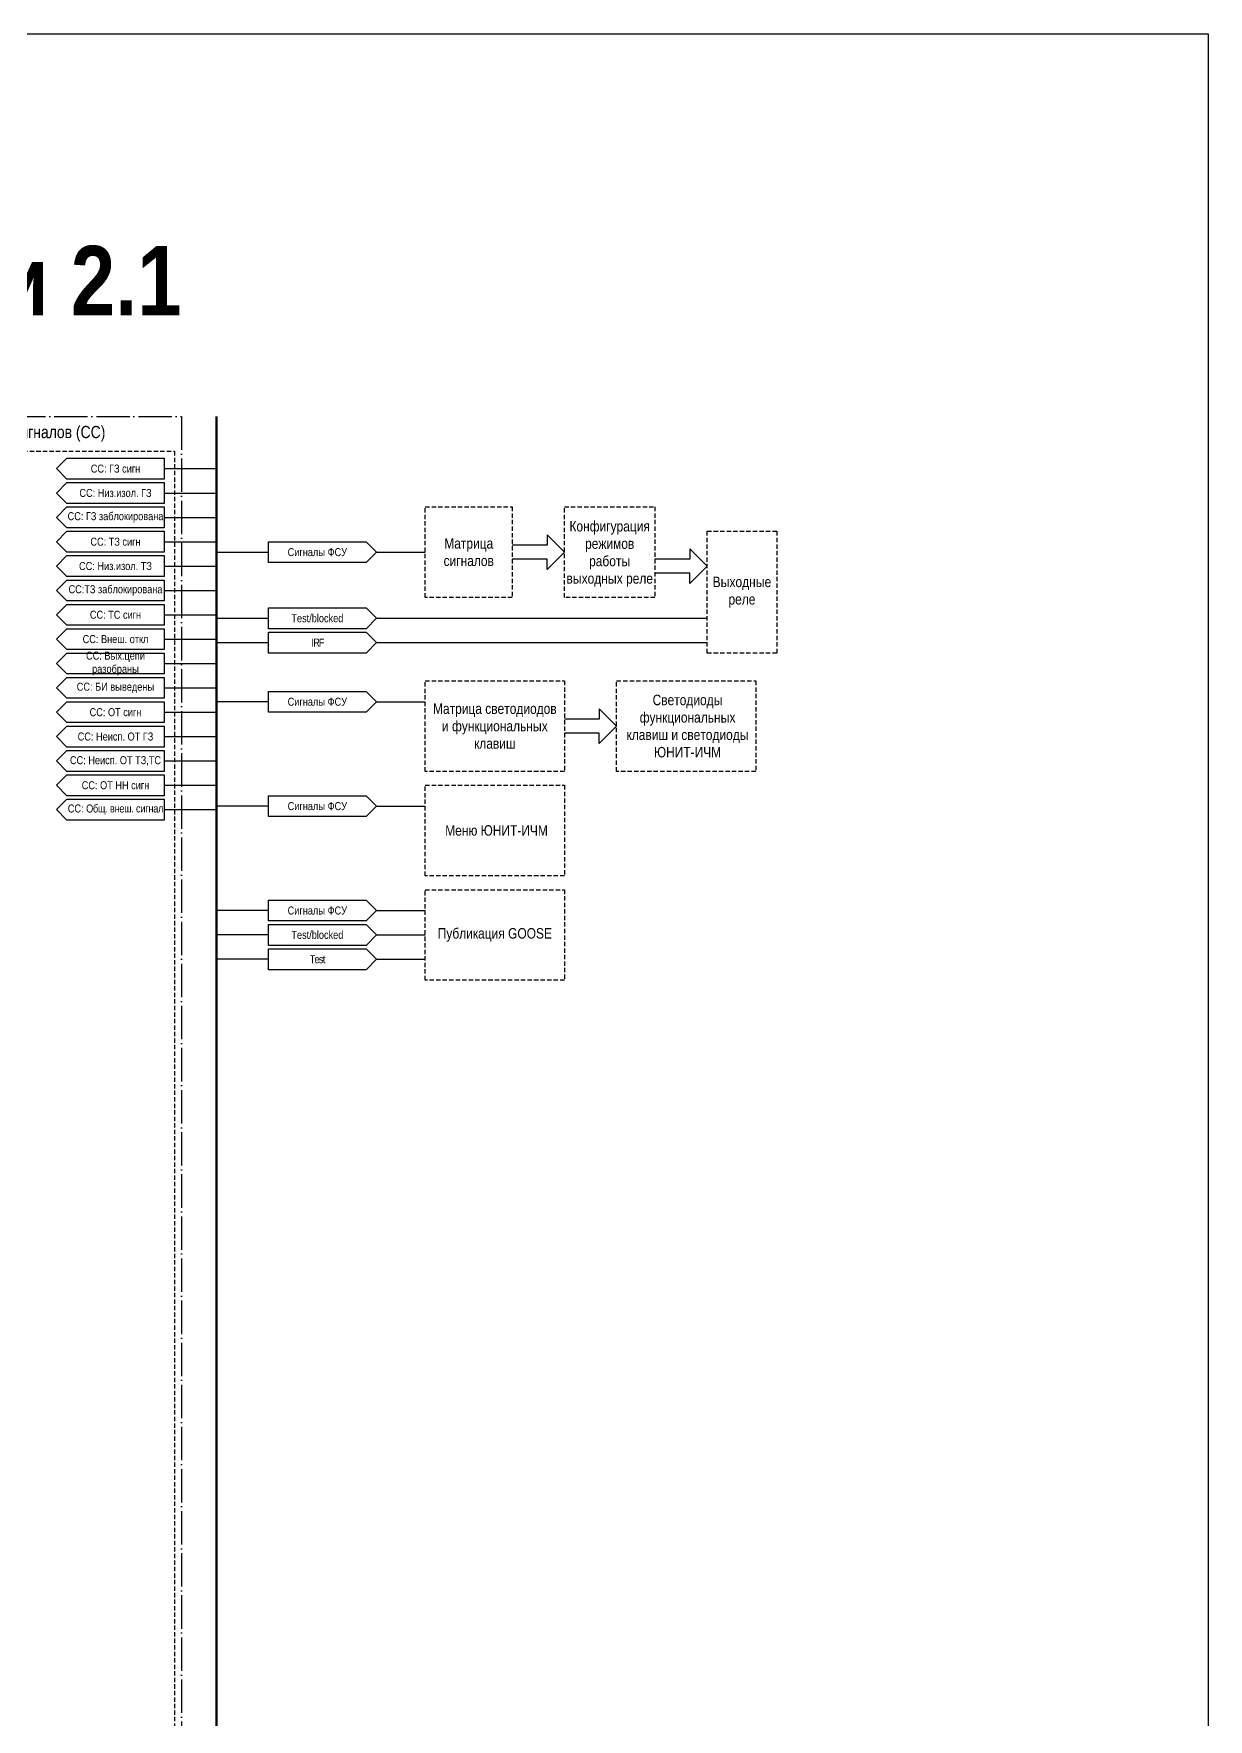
# Model space of a CAD drawing. Header units: millimetres. Extents: x 0 to 2195, y 0 to 841.
# Drawn here: x 851.5 to 1189, y 356.6 to 841 of the extents above; entities that cross this region are included whole.
import ezdxf

# ---------------------------------------------------------------- set-up
doc = ezdxf.new("R2010")
doc.units = ezdxf.units.MM
doc.linetypes.add('ACAD_ISO04W100', pattern=[30, 24, -3, 0, -3])
doc.linetypes.add('штриховая2', pattern=[0.375, 0.25, -0.125])
doc.layers.add('TEXT', color=7, linetype='Continuous', lineweight=25)
doc.styles.add('2.3_GOST_RD', font='ARIALN.TTF', dxfattribs={"height": 2.3})
doc.styles.add('2.5_Gost_RD', font='ARIALN.TTF', dxfattribs={"height": 2.5})
doc.styles.add('3.5_Gost_RD', font='ARIALN.TTF', dxfattribs={"height": 3.5})

msp = doc.modelspace()

# ---------------------------------------------------------------- linework, layer by layer
at = {"lineweight": 100, "ltscale": 100}
msp.add_line((904, 731), (904, 55), dxfattribs=at)
at = {"ltscale": 100}
for p, q in [((889, 716), (904, 716)), ((889, 709), (904, 709)), ((889, 702), (904, 702)), ((889, 695), (904, 695)), ((889, 688), (904, 688)), ((904, 692), (919, 692)), ((889, 681), (904, 681)), ((889, 674), (904, 674)), ((904, 673), (919, 673)), ((889, 667), (904, 667)), ((904, 666), (919, 666)), ((889, 660), (904, 660)), ((889, 653), (904, 653)), ((889, 646), (904, 646)), ((889, 639), (904, 639)), ((889, 632), (904, 632)), ((889, 625), (904, 625)), ((889, 618), (904, 618))]:
    msp.add_line(p, q, dxfattribs=at)
at = {"color": 3, "ltscale": 100}
msp.add_lwpolyline([(0, 841), (1189, 841), (1189, 0), (0, 0)], close=True, dxfattribs=at)
at = {"color": 251, "linetype": 'ACAD_ISO04W100', "lineweight": 30, "ltscale": 0.4, "true_color": 0x58595b}
msp.add_lwpolyline([(809, 731), (894, 731), (894, 348), (809, 348)], close=True, dxfattribs=at)
at = {"linetype": 'штриховая2', "ltscale": 5}
for points in [[(811, 721), (892, 721), (892, 353), (811, 353)], [(964, 705), (989, 705), (989, 679), (964, 679)], [(1004, 705), (1030, 705), (1030, 679), (1004, 679)], [(1045, 698), (1065, 698), (1065, 663), (1045, 663)], [(964, 655), (1004, 655), (1004, 629), (964, 629)], [(1019, 655), (1059, 655), (1059, 629), (1019, 629)], [(964, 625), (1004, 625), (1004, 599), (964, 599)], [(964, 595), (1004, 595), (1004, 569), (964, 569)]]:
    msp.add_lwpolyline(points, close=True, dxfattribs=at)
at = {"ltscale": 100}
for points in [[(858, 716), (861, 719), (889, 719), (889, 713), (861, 713), (858, 716)], [(858, 709), (861, 712), (889, 712), (889, 706), (861, 706), (858, 709)], [(858, 702), (861, 705), (889, 705), (889, 699), (861, 699), (858, 702)], [(858, 695), (861, 698), (889, 698), (889, 692), (861, 692), (858, 695)], [(1004, 692), (999, 697), (999, 694), (989, 694)], [(1045, 688), (1040, 693), (1040, 690), (1030, 690)], [(858, 688), (861, 691), (889, 691), (889, 685), (861, 685), (858, 688)], [(950, 692), (964, 692)], [(1004, 692), (999, 687), (999, 690), (989, 690)], [(1045, 688), (1040, 683), (1040, 686), (1030, 686)], [(858, 681), (861, 684), (889, 684), (889, 678), (861, 678), (858, 681)], [(858, 674), (861, 677), (889, 677), (889, 671), (861, 671), (858, 674)], [(919, 676), (947, 676), (950, 673), (947, 670), (919, 670), (919, 676)], [(858, 667), (861, 670), (889, 670), (889, 664), (861, 664), (858, 667)], [(919, 669), (947, 669), (950, 666), (947, 663), (919, 663), (919, 669)], [(950, 673), (1045, 673)], [(950, 666), (1045, 666)], [(858, 660), (861, 663), (889, 663), (889, 657), (861, 657), (858, 660)], [(858, 653), (861, 656), (889, 656), (889, 650), (861, 650), (858, 653)], [(858, 646), (861, 649), (889, 649), (889, 643), (861, 643), (858, 646)], [(919, 649), (904, 649)], [(950, 649), (964, 649)], [(1019, 642), (1014, 647), (1014, 644), (1004, 644)], [(858, 639), (861, 642), (889, 642), (889, 636), (861, 636), (858, 639)], [(1019, 642), (1014, 637), (1014, 640), (1004, 640)], [(858, 632), (861, 635), (889, 635), (889, 629), (861, 629), (858, 632)], [(858, 625), (861, 628), (889, 628), (889, 622), (861, 622), (858, 625)], [(858, 618), (861, 621), (889, 621), (889, 615), (861, 615), (858, 618)], [(919, 619), (904, 619)], [(950, 619), (964, 619)], [(919, 589), (904, 589)], [(950, 589), (964, 589)], [(919, 582), (904, 582)], [(919, 585), (947, 585), (950, 582), (947, 579), (919, 579), (919, 585)], [(950, 582), (964, 582)], [(919, 578), (947, 578), (950, 575), (947, 572), (919, 572), (919, 578)], [(919, 575), (904, 575)], [(950, 575), (964, 575)]]:
    msp.add_lwpolyline(points, dxfattribs=at)
for points in [[(947, 689), (919, 689), (919, 695), (947, 695), (950, 692)], [(947, 646), (919, 646), (919, 652), (947, 652), (950, 649)], [(947, 616), (919, 616), (919, 622), (947, 622), (950, 619)], [(947, 586), (919, 586), (919, 592), (947, 592), (950, 589)]]:
    msp.add_lwpolyline(points, close=True, dxfattribs=at)

# ---------------------------------------------------------------- texts
at = {"ltscale": 100, "attachment_point": 5, "style": '2.5_Gost_RD'}
for s, insert, char_height, width in [('{\\fArial Narrow|b1|i0|c204|p34;ФСУ ЮНИТ-М300-ДЗТ2. Разработка версии 2.1}', (631, 767), 20, 1350), ('СС: ГЗ сигн', (875, 716), 2.3, 28), ('СС: Низ.изол. ГЗ', (875, 709), 2.3, 28), ('СС: ГЗ заблокирована', (875, 702), 2.3, 28), ('СС: ТЗ сигн', (875, 695), 2.3, 28), ('СС: Низ.изол. ТЗ', (875, 688), 2.3, 28), ('СС:ТЗ заблокирована', (875, 681), 2.3, 28), ('СС: ТС сигн', (875, 674), 2.3, 28), ('СС: Внеш. откл', (875, 667), 2.3, 28), ('СС: Вых.цепи разобраны', (875, 660), 2.3, 28), ('СС: БИ выведены', (875, 653), 2.3, 28), ('СС: ОТ сигн', (875, 646), 2.3, 28), ('СС: Неисп. ОТ ГЗ', (875, 639), 2.3, 28), ('СС: Неисп. ОТ ТЗ,ТС', (875, 632), 2.3, 28), ('СС: ОТ НН сигн', (875, 625), 2.3, 28), ('СС: {\\T0.95;Общ. внеш. сигнал}', (875, 618), 2.3, 28)]:
    msp.add_mtext(s, dxfattribs=dict(at, insert=insert, char_height=char_height, width=width))
at = {"color": 30, "ltscale": 100, "true_color": 0xef8637, "insert": (851.5, 726), "char_height": 3.5, "width": 85, "attachment_point": 5, "style": '3.5_Gost_RD'}
msp.add_mtext('Сборка сигналов (СС)', dxfattribs=at)
at = {"layer": 'TEXT', "ltscale": 100, "attachment_point": 5}
for s, insert, char_height, width, style in [('Конфигурация режимов работы выходных реле', (1017, 691.5), 3, 26, '2.5_Gost_RD'), ('Сигналы ФСУ', (933, 692), 2.3, 28, '2.3_GOST_RD'), ('Матрица сигналов', (976.5, 692), 3, 25, '2.5_Gost_RD'), ('Выходные реле', (1055, 680.5), 3, 20, '2.5_Gost_RD'), ('Сигналы ФСУ', (933, 649), 2.3, 28, '2.3_GOST_RD'), ('Светодиоды функциональных клавиш и светодиоды ЮНИТ-ИЧМ', (1039.38, 642), 3, 39.2457, '2.5_Gost_RD'), ('Матрица светодиодов  и функциональных клавиш', (984, 642), 3, 36.7243, '2.5_Gost_RD'), ('Сигналы ФСУ', (933, 619), 2.3, 28, '2.3_GOST_RD'), (' Меню ЮНИТ-ИЧМ', (984, 612), 3, 40, '2.5_Gost_RD'), ('Сигналы ФСУ', (933, 589), 2.3, 28, '2.3_GOST_RD'), ('{\\C256;Test/blocked}', (933, 582), 2.3, 28, '2.3_GOST_RD'), ('Публикация GOOSE', (984, 582), 3, 40, '2.5_Gost_RD')]:
    msp.add_mtext(s, dxfattribs=dict(at, insert=insert, char_height=char_height, width=width, style=style))
at = {"layer": 'TEXT', "color": 0, "ltscale": 100, "char_height": 2.3, "width": 28, "attachment_point": 5, "style": '2.3_GOST_RD'}
for s, insert in [('{\\C256;Test/blocked}', (933, 673)), ('{\\T0.85;\\C256;IRF}', (933, 666)), ('{\\T0.85;\\C256;Test}', (933, 575))]:
    msp.add_mtext(s, dxfattribs=dict(at, insert=insert))

doc.saveas('drawing.dxf')
